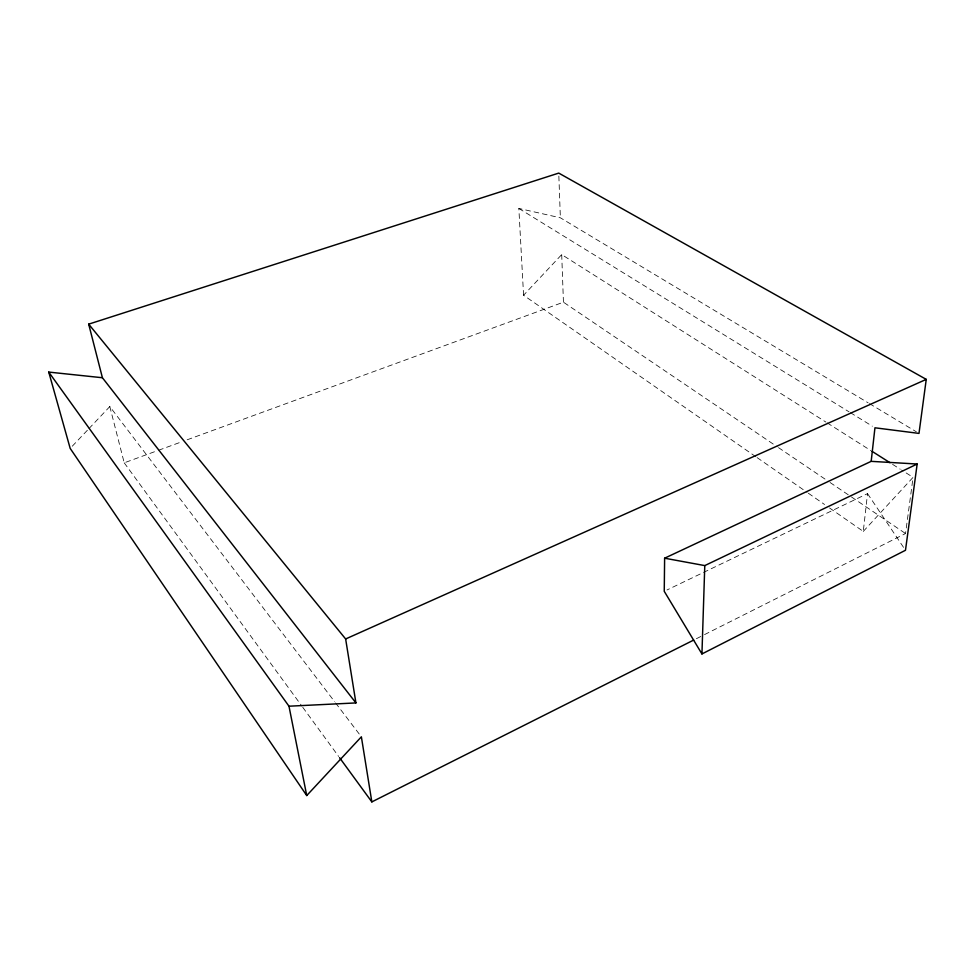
<?xml version="1.0" encoding="UTF-8"?>
<svg xmlns="http://www.w3.org/2000/svg" width="975" height="975" viewBox="0 0 975 975"><rect width="100%" height="100%" fill="white"/><g stroke="black" fill="none" stroke-linecap="round" stroke-linejoin="round"><path stroke-width="0.73" stroke-dasharray="4.88 3.66" d="M829.554 507.975L863.277 531.412L867.531 493.63L666.973 589.985M704.547 634.603L905.531 533.532L912.88 478.822M863.277 531.412L913.088 477.348L901.546 470.035M755.869 456.751L523.575 295.254L561.71 254.585L825.886 422.065M72.272 446.209L87.908 429.695M88.957 428.598L109.809 406.563L334.657 701.732M696.406 638.698L703.194 635.286M109.809 406.563L124.215 462.832L157.121 450.791M158.559 450.267L181.447 441.894M187.163 439.798L563.44 302.189L777.246 446.782M523.575 295.254L518.846 208.443L560.369 217.791L868.128 402.821M869.432 403.601L916.378 431.827M518.846 208.443L849.054 411.84M850.346 412.632L872.357 426.197M827.166 422.87L870.76 450.523M892.564 464.344L900.254 469.219M778.501 447.635L828.811 481.65M830.066 482.503L850.2 496.117M851.455 496.957L905.531 533.532M757.124 457.616L807.081 492.338M808.324 493.216L824.557 504.502M335.571 702.951L360.457 735.613M124.215 462.832L301.86 706.071M302.762 707.302L338.642 756.442M867.531 493.63L904.642 549.023M558.858 176.085L560.369 217.791M561.71 254.585L563.44 302.189"/><path stroke-width="1.46" d="M664.621 558.2L664.243 591.301L701.939 653.945L905.483 550.278L917.17 464.027L871.175 461.346L664.621 558.2L704.779 565.597L917.17 464.027M701.939 653.945L704.779 565.597M871.175 461.346L874.953 427.793L918.986 433.4L926.25 379.372L558.748 173.099L88.688 324.151L102.412 377.739L355.924 702.926L288.978 706.205L48.75 372.084L102.412 377.739M48.75 372.084L70.188 448.415L306.735 795.551L361.372 736.82L371.841 801.901L693.688 640.063M88.688 324.151L345.638 638.966L926.25 379.372M872.052 451.327L890.004 462.711M339.544 757.672L371.841 801.901M288.978 706.205L306.735 795.551M345.638 638.966L355.924 702.926"/></g></svg>
